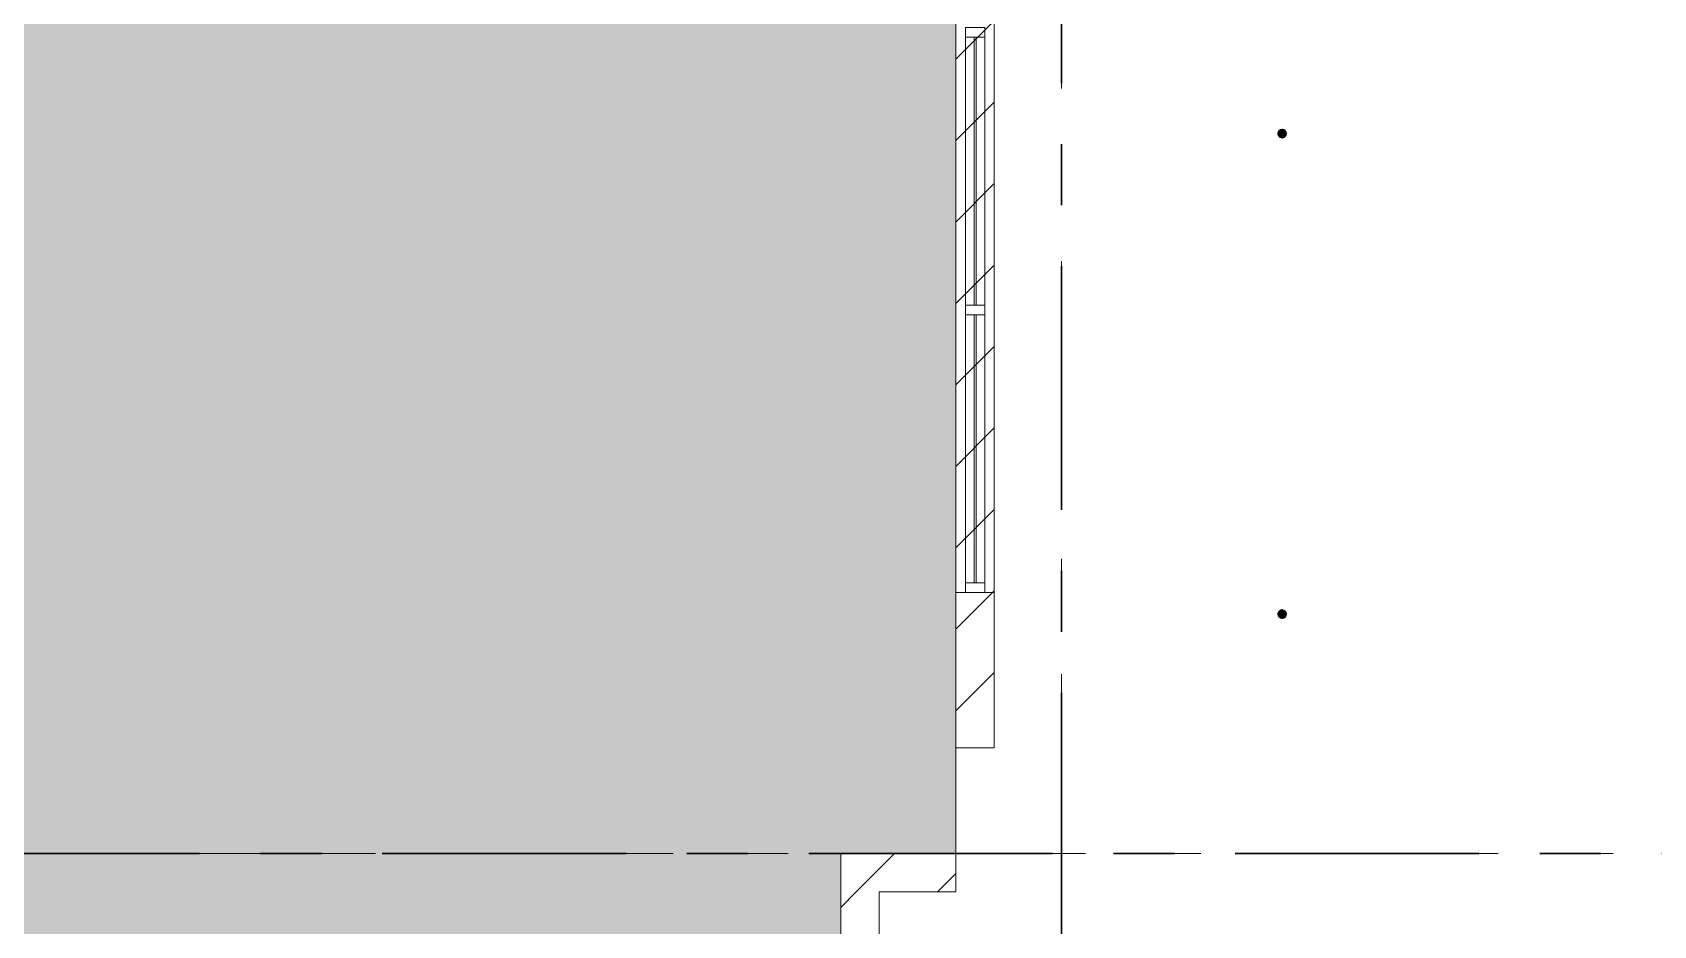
# Model space of a CAD drawing. Header units: millimetres. Extents: x -4000 to 187956, y -58990 to 162485.
# Drawn here: x 55137 to 63586, y 91075 to 95727 of the extents above; entities that cross this region are included whole.
import ezdxf

# ---------------------------------------------------------------- set-up
doc = ezdxf.new("R2010")
doc.units = ezdxf.units.MM
for name, pattern in [('Dash 1_16_', [317.5, 158.75, -158.75]), ('Grid Line', [2222.5, 1270, -317.5, 317.5, -317.5]), ('Grid Line 12_5mm', [2150, 1250, -300, 300, -300])]:
    doc.linetypes.add(name, pattern=pattern)
for name, color, linetype, lineweight in [('A-FLOR', 192, 'Continuous', 13), ('A-FLOR-PATT', 8, 'Continuous', 13), ('A-GLAZ-CURT', 52, 'Continuous', 9), ('A-GLAZ-CWMG', 51, 'Continuous', 9), ('A-WALL', 113, 'Continuous', 13), ('A-WALL-PATT', 111, 'Continuous', 13), ('F-SPRN', 3, 'Continuous', 9), ('P-PIPE', 3, 'Continuous', 9), ('P-PIPE-CNTR', 3, 'Continuous', 9), ('S-GRID', 1, 'Continuous', 30)]:
    doc.layers.add(name, color=color, linetype=linetype, lineweight=lineweight)
pattern_1 = [(45, (0, 0), (-212.132, 212.132), [])]

# ---------------------------------------------------------------- blocks, each defined once
blk = doc.blocks.new('System Panel - System Panel1-380615-0_000')
at = {"layer": 'A-GLAZ-CURT', "color": 253}
for p, q in [((-698, 5), (698, 5)), ((698, -5), (-698, -5))]:
    blk.add_line(p, q, dxfattribs=at)
at = {"layer": 'A-GLAZ-CURT', "color": 254}
for p, q in [((698, 5), (-698, 5)), ((-698, -5), (-698, 5)), ((-698, 5), (-698, -5)), ((698, 5), (698, -5)), ((698, 5), (698, -5)), ((-698, -5), (698, -5))]:
    blk.add_line(p, q, dxfattribs=at)
blk = doc.blocks.new('Rectangular Mullion - 50 x 100-347488-0_000')
at = {"layer": 'A-GLAZ-CWMG', "color": 252}
for p, q in [((50899.9, 48256.2), (50999.9, 48256.2)), ((50899.9, 46860.2), (50899.9, 48256.2)), ((50999.9, 48256.2), (50999.9, 46860.2)), ((50999.9, 46860.2), (50899.9, 46860.2))]:
    blk.add_line(p, q, dxfattribs=at)
at = {"layer": 'A-GLAZ-CWMG', "color": 254}
for p, q in [((50999.9, 48256.2), (50899.9, 48256.2)), ((50899.9, 46860.2), (50999.9, 46860.2))]:
    blk.add_line(p, q, dxfattribs=at)
at = {"layer": 'A-GLAZ-CWMG', "color": 253}
for p, q in [((50899.9, 48256.2), (50899.9, 46860.2)), ((50999.9, 48256.2), (50999.9, 46860.2))]:
    blk.add_line(p, q, dxfattribs=at)
blk = doc.blocks.new('Rectangular Mullion - 50 x 100-347489-0_000')
at = {"layer": 'A-GLAZ-CWMG', "color": 254}
for p, q in [((50899.9, 54040.2), (50944.9, 54040.2)), ((50944.9, 54040.2), (50899.9, 54040.2)), ((50899.9, 54040.2), (50899.9, 52644.2)), ((50944.9, 54040.2), (50954.9, 54040.2)), ((50954.9, 54040.2), (50999.9, 54040.2)), ((50999.9, 54040.2), (50954.9, 54040.2)), ((50999.9, 52644.2), (50999.9, 54040.2)), ((50899.9, 52644.2), (50944.9, 52644.2)), ((50944.9, 52644.2), (50899.9, 52644.2)), ((50954.9, 52644.2), (50944.9, 52644.2)), ((50954.9, 52644.2), (50999.9, 52644.2)), ((50999.9, 52644.2), (50954.9, 52644.2))]:
    blk.add_line(p, q, dxfattribs=at)
at = {"layer": 'A-GLAZ-CWMG', "color": 253}
for p, q in [((50899.9, 52644.2), (50899.9, 54040.2)), ((50999.9, 52644.2), (50999.9, 54040.2))]:
    blk.add_line(p, q, dxfattribs=at)
at = {"layer": 'A-GLAZ-CWMG', "color": 50}
for p, q in [((50954.9, 54040.2), (50944.9, 54040.2)), ((50944.9, 52644.2), (50954.9, 52644.2))]:
    blk.add_line(p, q, dxfattribs=at)
blk = doc.blocks.new('Rectangular Mullion - 50 x 100-351169-0_000')
at = {"layer": 'A-GLAZ-CWMG', "color": 253}
for p, q in [((0, 50), (-50, 50)), ((0, -50), (0, 50)), ((-50, -50), (0, -50))]:
    blk.add_line(p, q, dxfattribs=at)
at = {"layer": 'A-GLAZ-CWMG', "color": 254}
for p, q in [((-50, 50), (-50, 5)), ((-50, -5), (-50, -50))]:
    blk.add_line(p, q, dxfattribs=at)
at = {"layer": 'A-GLAZ-CWMG', "color": 252}
for p, q in [((-50, -50), (-50, 50)), ((-50, 50), (0, 50)), ((0, 50), (0, -50)), ((0, -50), (-50, -50))]:
    blk.add_line(p, q, dxfattribs=at)
at = {"layer": 'A-GLAZ-CWMG', "color": 50}
blk.add_line((-50, 5), (-50, -5), dxfattribs=at)
blk = doc.blocks.new('Rectangular Mullion - 50 x 100-V707-0_000')
at = {"layer": 'A-GLAZ-CWMG', "color": 253}
for p, q in [((25, 50), (-25, 50)), ((-25, -50), (25, -50))]:
    blk.add_line(p, q, dxfattribs=at)
at = {"layer": 'A-GLAZ-CWMG', "color": 254}
for p, q in [((-25, 50), (-25, 5)), ((25, 5), (25, 50)), ((-25, -5), (-25, -50)), ((25, -50), (25, -5))]:
    blk.add_line(p, q, dxfattribs=at)
at = {"layer": 'A-GLAZ-CWMG', "color": 252}
for p, q in [((-25, -50), (-25, 50)), ((-25, 50), (25, 50)), ((25, 50), (25, -50)), ((25, -50), (-25, -50))]:
    blk.add_line(p, q, dxfattribs=at)
at = {"layer": 'A-GLAZ-CWMG', "color": 50}
for p, q in [((-25, 5), (-25, -5)), ((25, -5), (25, 5))]:
    blk.add_line(p, q, dxfattribs=at)
blk = doc.blocks.new('Rectangular Mullion - 50 x 100-V708-0_000')
at = {"layer": 'A-GLAZ-CWMG', "color": 253}
for p, q in [((25, 50), (-25, 50)), ((-25, -50), (25, -50))]:
    blk.add_line(p, q, dxfattribs=at)
at = {"layer": 'A-GLAZ-CWMG', "color": 254}
for p, q in [((-25, 50), (-25, 5)), ((25, 5), (25, 50)), ((-25, -5), (-25, -50)), ((25, -50), (25, -5))]:
    blk.add_line(p, q, dxfattribs=at)
at = {"layer": 'A-GLAZ-CWMG', "color": 252}
for p, q in [((-25, -50), (-25, 50)), ((-25, 50), (25, 50)), ((25, 50), (25, -50)), ((25, -50), (-25, -50))]:
    blk.add_line(p, q, dxfattribs=at)
at = {"layer": 'A-GLAZ-CWMG', "color": 50}
for p, q in [((-25, 5), (-25, -5)), ((25, -5), (25, 5))]:
    blk.add_line(p, q, dxfattribs=at)
blk = doc.blocks.new('CMF2_NHAXUONG_A_rvt-1-0_000')
at = {"layer": 'A-FLOR-PATT', "lineweight": 9}
h = blk.add_hatch(dxfattribs=at)
h.set_pattern_fill('FP_27', color=252, style=0, pattern_type=2)
h.set_pattern_definition([(0, (83000, 72469.74), (0, 100), []), (90, (83000, 72469.74), (-200, 200), [100, -700]), (90, (83400, 72569.74), (-200, 200), [100, -700])])
h.paths.add_polyline_path([(51050, 25999.7), (59350, 25999.7), (59350, 35449.7), (59950, 35449.7), (59950, 45449.7), (59350, 45449.7), (59350, 55449.7), (59950, 55449.7), (59950, 64899.7), (51650, 64899.7), (51650, 55449.7), (51050, 55449.7), (51050, 45449.6), (51650, 45449.6), (51650, 35449.6), (51050, 35449.6), (51050, 26448.8)])
h.paths.add_polyline_path([(114950, 25999.7), (114950, 35449.6), (114350, 35449.6), (114350, 45449.6), (114950, 45449.6), (114950, 55449.7), (114350, 55449.7), (114350, 64899.7), (106050, 64899.7), (106050, 55449.7), (106650, 55449.7), (106650, 45449.7), (106050, 45449.7), (106050, 35449.7), (106650, 35449.7), (106650, 25999.7), (111663.5, 25999.7)])
h.paths.add_polyline_path([(109849.8, 29724.6), (107849.8, 29724.6), (107849.8, 31724.6), (109849.8, 31724.6)])
h.paths.add_polyline_path([(56149.8, 29724.6), (56149.8, 31724.6), (58149.8, 31724.6), (58149.8, 29724.6), (57243.6, 29724.6)])
h.paths.add_polyline_path([(111149.8, 39449.6), (111149.8, 41449.6), (113149.8, 41449.6), (113149.8, 39449.6), (111663.5, 39449.6)])
h.paths.add_polyline_path([(52849.8, 39449.6), (52849.8, 41449.6), (54849.8, 41449.6), (54849.8, 39449.6)])
h.paths.add_polyline_path([(109849.8, 49836.2), (107849.8, 49836.2), (107849.8, 51836.2), (109849.8, 51836.2)])
h.paths.add_polyline_path([(57243.6, 49836.2), (56149.8, 49836.2), (56149.8, 51836.2), (58149.8, 51836.2), (58149.8, 49836.2)])
h.paths.add_polyline_path([(51050, 82900), (59350, 82900), (59350, 91449.6), (59950, 91449.6), (59950, 101449.7), (59350, 101449.7), (59350, 111449.7), (59950, 111449.7), (59950, 118899.7), (51650, 118899.7), (51650, 111449.6), (51050, 111449.6), (51050, 101449.7), (51650, 101449.7), (51650, 91449.6), (51050, 91449.6), (51050, 84850.6)])
h.paths.add_polyline_path([(106650, 82900), (114950, 82900), (114950, 91449.6), (114350, 91449.6), (114350, 101449.7), (114950, 101449.7), (114950, 111449.6), (114350, 111449.6), (114350, 118899.7), (106050, 118899.7), (106050, 111449.7), (106650, 111449.7), (106650, 101449.7), (106050, 101449.7), (106050, 91449.6), (106650, 91449.6), (106650, 89522.8)])
h.paths.add_polyline_path([(54850, 95449.6), (52850, 95449.6), (52850, 97449.6), (54850, 97449.6)])
h.paths.add_polyline_path([(111663.5, 95449.6), (111149.6, 95449.6), (111149.6, 97449.6), (113149.6, 97449.6), (113149.6, 95449.6)])
h.paths.add_polyline_path([(57243.6, 105449.7), (56149.6, 105449.7), (56149.6, 107449.7), (58149.6, 107449.7), (58149.6, 105449.7)])
h.paths.add_polyline_path([(109850, 105449.7), (107850, 105449.7), (107850, 107449.7), (109850, 107449.7)])
h.paths.add_polyline_path([(111663.5, 114174.6), (111149.6, 114174.6), (111149.6, 116174.6), (113149.6, 116174.6), (113149.6, 114174.6)])
h.paths.add_polyline_path([(52850, 114174.6), (52850, 116174.6), (54850, 116174.6), (54850, 114174.6)])
at = {"layer": 'A-WALL-PATT', "lineweight": 9}
h = blk.add_hatch(dxfattribs=at)
h.set_pattern_fill('FP_13', color=250, style=0, pattern_type=2)
h.set_pattern_definition(pattern_1)
h.paths.add_polyline_path([(59949.9, 92000), (60149.9, 92000), (60149.9, 100899.9), (59949.9, 100899.9), (59949.9, 93026.9)])
h = blk.add_hatch(dxfattribs=at)
h.set_pattern_fill('FP_13', color=250, style=0, pattern_type=2)
h.set_pattern_definition(pattern_1)
h.paths.add_polyline_path([(59549.8, 91250), (59949.8, 91250), (59949.8, 91450), (59349.8, 91450), (59349.8, 91250), (59511.1, 91250)])
h = blk.add_hatch(dxfattribs=at)
h.set_pattern_fill('FP_13', color=250, style=0, pattern_type=2)
h.set_pattern_definition(pattern_1)
h.paths.add_polyline_path([(59549.8, 82900.3), (59549.8, 91250), (59349.8, 91250), (59349.8, 82900.3), (59511.1, 82900.3)])
at = {"layer": 'A-FLOR', "color": 71, "lineweight": 15}
blk.add_line((59950, 100090), (59950, 92810), dxfattribs=at)
at = {"layer": 'A-FLOR', "color": 81, "lineweight": 15}
for p, q in [((59950, 92810), (59950, 100090)), ((59950, 92810), (59950, 92000)), ((59350, 91449.6), (59350, 82900.3)), ((59949, 91449.6), (59350.2, 91449.6))]:
    blk.add_line(p, q, dxfattribs=at)
at = {"layer": 'A-FLOR', "color": 93, "lineweight": 15}
for p, q in [((59950, 92000), (59950, 92810)), ((59950, 92000), (59950, 91449.6)), ((59350, 82900.3), (59350, 91449.6)), ((59350.2, 91449.6), (59949, 91449.6))]:
    blk.add_line(p, q, dxfattribs=at)
at = {"layer": 'A-FLOR', "color": 94, "lineweight": 15}
blk.add_line((59950, 91449.6), (59950, 92000), dxfattribs=at)
at = {"layer": 'A-WALL', "color": 90, "lineweight": 15}
for p, q in [((59949.9, 100899.9), (59949.9, 92000)), ((60149.9, 92000), (60149.9, 100899.9)), ((59949.9, 92000), (60149.9, 92000)), ((59949.8, 91450), (59349.8, 91450)), ((59349.8, 91450), (59349.8, 91250)), ((59949.8, 91250), (59949.8, 91450)), ((59349.8, 91250), (59349.8, 82900.3)), ((59549.8, 91250), (59949.8, 91250)), ((59549.8, 82900.3), (59549.8, 91250))]:
    blk.add_line(p, q, dxfattribs=at)
at = {"layer": 'A-WALL', "color": 53, "lineweight": 15}
for p, q in [((59949.9, 100090), (59949.9, 92810)), ((60149.9, 92810), (60149.9, 100090)), ((60100.1, 92810), (60000.1, 92810))]:
    blk.add_line(p, q, dxfattribs=at)
at = {"layer": 'A-WALL', "color": 35, "lineweight": 15}
for p, q in [((59949.9, 100090), (59949.9, 92810)), ((59949.9, 92810), (59949.9, 100090)), ((60149.9, 100090), (60149.9, 92810)), ((60149.9, 92810), (60149.9, 100090)), ((59949.9, 92810), (59949.9, 92000)), ((60149.9, 92810), (59949.9, 92810)), ((60000.1, 92810), (59949.9, 92810)), ((60149.9, 92810), (60100.1, 92810)), ((60149.9, 92000), (60149.9, 92810)), ((60149.9, 92000), (59949.9, 92000))]:
    blk.add_line(p, q, dxfattribs=at)
at = {"layer": 'S-GRID', "linetype": 'Grid Line 12_5mm', "lineweight": 9}
for p, q in [((60500, 161185.2), (60500, -16487.4)), ((-824.3, 91450), (183641.1, 91450))]:
    blk.add_line(p, q, dxfattribs=at)
at = {"layer": 'A-GLAZ-CURT', "color": 250, "lineweight": 9, "rotation": 269.9999999999999}
for p in [(60050.1, 95004), (60050.1, 93558)]:
    blk.add_blockref('System Panel - System Panel1-380615-0_000', p, dxfattribs=at)
at = {"layer": 'A-GLAZ-CWMG', "color": 250, "lineweight": 9, "extrusion": (0, 0, -1), "rotation": 270.0000000000001}
for name, p in [('Rectangular Mullion - 50 x 100-V707-0_000', (-60050.1, 95727)), ('Rectangular Mullion - 50 x 100-V708-0_000', (-60050.1, 94281)), ('Rectangular Mullion - 50 x 100-351169-0_000', (-60050.1, 92810))]:
    blk.add_blockref(name, p, dxfattribs=at)
at = {"layer": 'A-GLAZ-CWMG', "color": 250, "lineweight": 9}
for name, p in [('Rectangular Mullion - 50 x 100-347488-0_000', (9100.1, 47445.8)), ('Rectangular Mullion - 50 x 100-347489-0_000', (9100.1, 41661.8)), ('Rectangular Mullion - 50 x 100-347488-0_000', (9100.1, 45999.8)), ('Rectangular Mullion - 50 x 100-347489-0_000', (9100.1, 40215.8))]:
    blk.add_blockref(name, p, dxfattribs=at)
blk = doc.blocks.new('Sprinkler_Up - DN20-V593-0_000')
at = {"layer": 'F-SPRN', "transparency": 33554534}
for points in [[(-13.5, 0), (-3.9, 0.7), (-1.7, 2.9), (-1.2, 3.5), (-0.6, 4), (0.6, 4), (1.2, 3.5), (1.7, 2.9), (4.6, 0), (22.2, 0), (18, 13.1), (6.9, 21.2), (-6.9, 21.2), (-18, 13.1), (-22.2, 0)], [(0, -21.2), (6.9, -21.2), (18, -13.1), (22.2, 0), (3.9, -0.7), (1.7, -2.9), (1.2, -3.5), (0.6, -4), (-0.6, -4), (-1.2, -3.5), (-1.7, -2.9), (-4.6, 0), (-22.2, 0), (-18, -13.1), (-6.9, -21.2)], [(0, -16.7), (4.3, -16.1), (11.8, -11.8), (16.1, -4.3), (16.1, 4.3), (11.8, 11.8), (8.3, 14.4), (0, 16.7), (-4.3, 16.1), (-11.8, 11.8), (-16.1, 4.3), (-16.1, -4.3), (-11.8, -11.8), (-8.3, -14.4)], [(0, -15.6), (7.8, -13.5), (13.5, -7.8), (15.1, -4), (15.1, 4), (13.5, 7.8), (7.8, 13.5), (0, 15.6), (-7.8, 13.5), (-11, 11), (-15.1, 4), (-15.1, -4), (-11, -11), (-7.8, -13.5)], [(-10.9, -5.5), (-10.9, 5.4), (-14.5, 5.4), (-14.5, -5.5)], [(-7.7, -5.5), (-7.7, 5.4), (-10.9, 5.4), (-10.9, -5.5)], [(0, -5.5), (0, 5.4), (-7.7, 5.4), (-7.7, -5.5)], [(0, 0), (5.7, 0), (2.9, 4.9), (-2.9, 4.9), (-5.7, 0)], [(2.9, -4.9), (5.7, 0), (-5.7, 0), (-2.9, -4.9)], [(0, 0), (4.6, 0), (0, 4.6), (-4.6, 0)], [(0, -4.6), (4.6, 0), (-4.6, 0)], [(0, -2.6), (1.3, 0), (-1.8, 0)], [(-1.3, 0), (1.8, 0), (0, 2.6)], [(7.7, -5.5), (7.7, 5.4), (0, 5.4), (0, -5.5)], [(10.9, -5.5), (10.9, 5.4), (7.7, 5.4), (7.7, -5.5)], [(14.5, -5.5), (14.5, 5.4), (10.9, 5.4), (10.9, -5.5)]]:
    blk.add_hatch(color=1, dxfattribs=at).paths.add_polyline_path(points)
at = {"layer": 'F-SPRN', "color": 1}
for p, q in [((-11.5, 5.4), (-14.5, 5.4)), ((-14.5, 5.4), (-11.3, 5.4)), ((-14.5, 5.4), (-14.5, 3.7)), ((-14.5, 3.3), (-14.5, 0)), ((-11.5, 5.4), (-11.5, 4)), ((-10.9, 1.9), (-10.9, 3.6)), ((-10.8, 5.4), (-8, 5.4)), ((-8.1, 5.4), (-10.8, 5.4)), ((-8.1, 5.4), (-8.1, 2.8)), ((-8.1, 2.5), (-8.1, 0.7)), ((-7.7, 4.8), (-7.7, 2.7)), ((-7.7, 4.8), (-7.7, 2.7)), ((-7.7, 2.1), (-7.7, 0.5)), ((-7.7, 2.1), (-7.7, 0.5)), ((-6.7, 5.4), (-4.7, 5.4)), ((-5.8, 3.8), (-5.8, 2.2)), ((-2.1, 0), (-2.1, 0)), ((-2.1, 0), (-2.1, -0.1)), ((-1.9, 0.8), (-2, 0.7)), ((-1.8, 1), (-1.9, 0.9)), ((-1.9, 0.9), (-1.9, 0.8)), ((-1.9, 0.8), (-1.9, 0.8)), ((-1.8, 1.1), (-1.8, 1)), ((-1.2, 1.7), (-1.2, 1.7)), ((0, 2.1), (-0.1, 2.1)), ((0.9, 1.9), (0.8, 1.9)), ((1, 1.8), (0.9, 1.9)), ((1.6, 1.3), (1.6, 1.4)), ((1.7, 1.2), (1.6, 1.3)), ((2.1, 0), (2.1, 0.1)), ((2.1, 0), (2.1, 0)), ((4.7, 5.4), (6.5, 5.4)), ((7.7, 5.4), (10.8, 5.4)), ((7.7, 5.2), (7.7, 2.7)), ((7.7, 5.2), (7.7, 2.7)), ((7.7, 2.3), (7.7, 0.5)), ((7.7, 2.3), (7.7, 0.5)), ((10.8, 5.4), (8.1, 5.4)), ((8.1, 5.4), (8.1, 2.8)), ((8.1, 2.5), (8.1, 0.4)), ((10.9, 5.4), (14.5, 5.4)), ((10.9, 3.6), (10.9, 0.2)), ((14.5, 5.4), (11.5, 5.4)), ((11.5, 5.4), (11.5, 4)), ((11.5, 3), (11.5, 0.2)), ((14.5, 5.4), (14.5, -5.5)), ((-14.5, -1.3), (-14.5, -3.7)), ((-11.1, -5.5), (-14.5, -5.5)), ((-14.5, -5.5), (-11.5, -5.5)), ((-10.9, -2.6), (-10.9, -1.3)), ((-10.8, -5.5), (-8.1, -5.5)), ((-7.8, -5.5), (-10.8, -5.5)), ((-8.1, -4.2), (-8.1, -5.5)), ((-7.7, -2.7), (-7.7, -4)), ((-7.7, -2.7), (-7.7, -4)), ((-7, -5.5), (-5.8, -5.5)), ((-4.8, -5.5), (-7, -5.5)), ((-5.8, -2.3), (-5.8, -3.8)), ((0, -2.1), (0.1, -2.1)), ((7, -5.5), (4.8, -5.5)), ((5.8, -2.2), (5.8, -3.8)), ((5.8, -5.5), (7, -5.5)), ((7.7, -0.5), (7.7, -2.3)), ((7.7, -0.5), (7.7, -2.3)), ((7.7, -2.7), (7.7, -5.4)), ((7.7, -2.7), (7.7, -5.4)), ((10.8, -5.5), (7.7, -5.5)), ((8.1, -0.4), (8.1, -2.5)), ((8.1, -2.8), (8.1, -5.5)), ((8.1, -5.5), (10.8, -5.5)), ((10.9, -0.2), (10.9, -3.6)), ((14.5, -5.5), (10.9, -5.5)), ((11.5, -0.2), (11.5, -3)), ((11.5, -4), (11.5, -5.5)), ((11.5, -5.5), (14.5, -5.5))]:
    blk.add_line(p, q, dxfattribs=at)
at = {"layer": 'F-SPRN', "color": 1, "flags": 128}
for points in [[(-2, 0.5), (-2, 0.4), (-2.1, 0.3), (-2.1, 0.2), (-2.1, 0.1), (-2.1, 0)], [(-2, 0.7), (-2, 0.6), (-2, 0.5), (-2, 0.5)], [(-1.6, 1.3), (-1.6, 1.3), (-1.7, 1.2), (-1.7, 1.1), (-1.8, 1.1)], [(-1.4, 1.6), (-1.4, 1.5), (-1.5, 1.5), (-1.5, 1.4), (-1.6, 1.3)], [(-1.2, 1.7), (-1.3, 1.6), (-1.4, 1.6)], [(-0.6, 2), (-0.7, 2), (-0.8, 1.9), (-0.9, 1.9), (-0.9, 1.9), (-1, 1.8), (-1.1, 1.8), (-1.2, 1.7)], [(-0.5, 2), (-0.6, 2), (-0.6, 2)], [(-0.1, 2.1), (-0.1, 2.1), (-0.2, 2.1), (-0.3, 2.1), (-0.4, 2), (-0.5, 2)], [(0.4, 2), (0.3, 2.1), (0.2, 2.1), (0.1, 2.1), (0, 2.1)], [(0.8, 1.9), (0.8, 1.9), (0.7, 2), (0.6, 2), (0.5, 2), (0.4, 2), (0.4, 2)], [(1.1, 1.7), (1.1, 1.8), (1, 1.8)], [(1.3, 1.7), (1.2, 1.7), (1.1, 1.7)], [(1.4, 1.5), (1.3, 1.6), (1.3, 1.7)], [(1.6, 1.4), (1.5, 1.4), (1.4, 1.5), (1.4, 1.5)], [(1.8, 1.1), (1.7, 1.2), (1.7, 1.2)], [(2, 0.6), (2, 0.7), (1.9, 0.7), (1.9, 0.8), (1.9, 0.9), (1.8, 1), (1.8, 1), (1.8, 1.1)], [(2.1, 0.2), (2.1, 0.3), (2, 0.4), (2, 0.5), (2, 0.6)], [(2.1, 0.1), (2.1, 0.2), (2.1, 0.2)], [(-2.1, -0.1), (-2.1, -0.2), (-2.1, -0.2), (-2.1, -0.3)], [(-2.1, -0.3), (-2, -0.4), (-2, -0.5), (-2, -0.6), (-2, -0.7), (-1.9, -0.7), (-1.9, -0.8), (-1.9, -0.9), (-1.8, -1), (-1.8, -1), (-1.8, -1.1), (-1.7, -1.2), (-1.7, -1.2), (-1.6, -1.3), (-1.6, -1.4), (-1.5, -1.4), (-1.4, -1.5), (-1.4, -1.5), (-1.3, -1.6), (-1.3, -1.7), (-1.2, -1.7), (-1.1, -1.7), (-1.1, -1.8), (-1, -1.8), (-0.9, -1.9), (-0.8, -1.9), (-0.8, -1.9), (-0.7, -2), (-0.6, -2), (-0.5, -2), (-0.4, -2), (-0.4, -2), (-0.3, -2.1), (-0.2, -2.1), (-0.1, -2.1), (0, -2.1)], [(0.1, -2.1), (0.1, -2.1), (0.2, -2.1), (0.3, -2.1), (0.4, -2), (0.5, -2), (0.6, -2), (0.6, -2), (0.7, -2), (0.8, -1.9), (0.9, -1.9), (0.9, -1.9), (1, -1.8), (1.1, -1.8), (1.2, -1.7), (1.2, -1.7), (1.3, -1.6), (1.4, -1.6), (1.4, -1.5), (1.5, -1.5), (1.5, -1.4), (1.6, -1.3), (1.6, -1.3), (1.7, -1.2), (1.7, -1.1), (1.8, -1.1), (1.8, -1), (1.9, -0.9), (1.9, -0.8), (1.9, -0.8), (2, -0.7), (2, -0.6), (2, -0.5), (2, -0.5), (2, -0.4), (2.1, -0.3), (2.1, -0.2), (2.1, -0.1), (2.1, 0)]]:
    blk.add_lwpolyline(points, dxfattribs=at)
at = {"layer": 'F-SPRN', "color": 1}
for radius, start, end in [(22.2, 360, 180), (21.9, 165.67731, 179.2615), (21.9, 144.76984, 164.81509), (21.9, 126.69417, 143.27011), (16.7, 167.68021, 180), (16.7, 167.68021, 180), (16.7, 155.38786, 164.96934), (16.7, 155.38786, 164.96934), (15.6, 166.42653, 180), (15.6, 166.42653, 180), (15.6, 150.94093, 165), (15.6, 159.61394, 165), (16.7, 136.72135, 149.93102), (16.7, 136.72135, 149.93102), (15.6, 150.94093, 156.38455), (15.6, 138.42141, 150), (15.6, 138.42141, 150), (21.9, 108.26214, 125.75069), (16.7, 121.41808, 130.57514), (16.7, 121.41808, 130.57514), (15.6, 120.52623, 133.2078), (15.6, 120.52623, 133.2078), (16.7, 106.59952, 120), (16.7, 106.59952, 120), (15.6, 114.43632, 119.98126), (15.6, 114.43632, 119.98126), (21.9, 99.348, 107.90102), (4.63, 155.78319, 180), (4.63, 155.78319, 180), (16.7, 96.41428, 105), (16.7, 96.41428, 105), (4.63, 109.01924, 138.27027), (4.63, 109.01924, 138.27027), (21.9, 90.14502, 98.85032), (15.6, 95.57619, 100.68426), (15.6, 95.57619, 100.68426), (2.56, 109.01924, 168.82781), (2.56, 109.01924, 168.82781), (2.04, 109.01924, 180), (16.7, 83.06841, 90), (16.7, 83.06841, 90), (4.63, 17.95923, 90), (4.63, 17.95923, 90), (3.81, 57.05771, 90), (2.56, 14.55988, 90), (2.56, 14.55988, 90), (2.04, 10.47029, 90), (21.9, 72.55828, 89.46239), (15.6, 75.57295, 80.58917), (15.6, 75.57295, 80.58917), (3.81, 16.16047, 43.83585), (15.6, 67.56142, 74.5481), (15.6, 67.56142, 74.5481), (16.7, 60, 75), (16.7, 60, 75), (15.6, 60.01874, 65.56368), (15.6, 60.01874, 65.56368), (21.9, 54.24931, 71.73786), (15.6, 46.7922, 60), (15.6, 46.7922, 60), (16.7, 49.42486, 58.58192), (16.7, 49.42486, 58.58192), (15.6, 30, 41.57859), (15.6, 30, 41.57859), (16.7, 30, 43.27865), (16.7, 30, 43.27865), (21.9, 36.72989, 53.30583), (15.6, 23.61545, 29.56463), (15.6, 15, 29.56463), (15.6, 15, 20.38606), (16.7, 15, 24.61214), (16.7, 15, 24.61214), (15.6, 360, 13.66176), (15.6, 0, 13.66176), (16.7, 360, 12.31979), (16.7, 0, 12.31979), (21.9, 15.18491, 35.23016), (21.9, 0.7385, 14.32269), (22.2, 180, 360), (21.9, 180.7385, 194.32269), (21.9, 195.18491, 215.23016), (21.9, 216.72989, 233.30583), (16.7, 180, 192.31979), (16.7, 180, 192.31979), (16.7, 195.03066, 204.61214), (16.7, 195.03066, 204.61214), (15.6, 181.90822, 193.66176), (15.6, 181.90822, 193.66176), (15.6, 197.33389, 209.56463), (15.6, 197.33389, 209.56463), (16.7, 210.06898, 223.27865), (16.7, 210.06898, 223.27865), (15.6, 212.54719, 221.57859), (15.6, 212.54719, 221.57859), (21.9, 234.24931, 251.73786), (16.7, 229.42486, 238.58192), (16.7, 229.42486, 238.58192), (15.6, 233.79501, 240), (15.6, 233.79501, 240), (16.7, 240, 255), (16.7, 240, 255), (15.6, 240.01874, 254.5481), (15.6, 240.01874, 254.5481), (21.9, 252.55828, 269.46239), (4.63, 197.95923, 0), (4.63, 197.95923, 270), (15.6, 255, 267.63996), (15.6, 255, 267.63996), (3.81, 196.16047, 270), (2.56, 191.16773, 0), (2.56, 191.16773, 360), (2.04, 190.47029, 0), (16.7, 263.06841, 270), (16.7, 263.06841, 270), (4.63, 270, 360), (3.81, 270, 360), (21.9, 270.14502, 278.85032), (15.6, 275.57619, 280.68426), (15.6, 275.57619, 280.68426), (16.7, 276.41428, 285), (16.7, 276.41428, 285), (21.9, 279.348, 287.90102), (16.7, 286.59952, 300), (16.7, 286.59952, 300), (15.6, 294.43632, 299.98126), (15.6, 294.43632, 299.98126), (21.9, 288.26214, 305.75069), (15.6, 300, 313.2078), (15.6, 300, 313.2078), (16.7, 301.41808, 310.57514), (16.7, 301.41808, 310.57514), (15.6, 318.42141, 330), (15.6, 318.42141, 330), (16.7, 316.72135, 330), (16.7, 316.72135, 330), (21.9, 306.69417, 323.27011), (15.6, 330.43537, 345), (15.6, 330.43537, 336.38455), (15.6, 339.61394, 345), (15.6, 346.33824, 360), (15.6, 346.33824, 360), (16.7, 335.38786, 345), (16.7, 335.38786, 345), (16.7, 347.68021, 360), (16.7, 347.68021, 360), (21.9, 324.76984, 344.81509), (21.9, 345.67731, 359.2615)]:
    blk.add_arc((0, 0), radius, start, end, dxfattribs=at)
blk = doc.blocks.new('Sprinkler_Up - DN20-V594-0_000')
at = {"layer": 'F-SPRN', "transparency": 33554534}
for points in [[(-13.5, 0), (-3.9, 0.7), (-1.7, 2.9), (-1.2, 3.5), (-0.6, 4), (0.6, 4), (1.2, 3.5), (1.7, 2.9), (4.6, 0), (22.2, 0), (18, 13.1), (6.9, 21.2), (-6.9, 21.2), (-18, 13.1), (-22.2, 0)], [(0, -21.2), (6.9, -21.2), (18, -13.1), (22.2, 0), (3.9, -0.7), (1.7, -2.9), (1.2, -3.5), (0.6, -4), (-0.6, -4), (-1.2, -3.5), (-1.7, -2.9), (-4.6, 0), (-22.2, 0), (-18, -13.1), (-6.9, -21.2)], [(0, -16.7), (4.3, -16.1), (11.8, -11.8), (16.1, -4.3), (16.1, 4.3), (11.8, 11.8), (8.3, 14.4), (0, 16.7), (-4.3, 16.1), (-11.8, 11.8), (-16.1, 4.3), (-16.1, -4.3), (-11.8, -11.8), (-8.3, -14.4)], [(0, -15.6), (7.8, -13.5), (13.5, -7.8), (15.1, -4), (15.1, 4), (13.5, 7.8), (7.8, 13.5), (0, 15.6), (-7.8, 13.5), (-11, 11), (-15.1, 4), (-15.1, -4), (-11, -11), (-7.8, -13.5)], [(-10.9, -5.5), (-10.9, 5.4), (-14.5, 5.4), (-14.5, -5.5)], [(-7.7, -5.5), (-7.7, 5.4), (-10.9, 5.4), (-10.9, -5.5)], [(0, -5.5), (0, 5.4), (-7.7, 5.4), (-7.7, -5.5)], [(0, 0), (5.7, 0), (2.9, 4.9), (-2.9, 4.9), (-5.7, 0)], [(2.9, -4.9), (5.7, 0), (-5.7, 0), (-2.9, -4.9)], [(0, 0), (4.6, 0), (0, 4.6), (-4.6, 0)], [(0, -4.6), (4.6, 0), (-4.6, 0)], [(0, -2.6), (1.3, 0), (-1.8, 0)], [(-1.3, 0), (1.8, 0), (0, 2.6)], [(7.7, -5.5), (7.7, 5.4), (0, 5.4), (0, -5.5)], [(10.9, -5.5), (10.9, 5.4), (7.7, 5.4), (7.7, -5.5)], [(14.5, -5.5), (14.5, 5.4), (10.9, 5.4), (10.9, -5.5)]]:
    blk.add_hatch(color=1, dxfattribs=at).paths.add_polyline_path(points)
at = {"layer": 'F-SPRN', "color": 1}
for p, q in [((-11.5, 5.4), (-14.5, 5.4)), ((-14.5, 5.4), (-11.3, 5.4)), ((-14.5, 5.4), (-14.5, 3.7)), ((-14.5, 3.3), (-14.5, 0)), ((-11.5, 5.4), (-11.5, 4)), ((-10.9, 1.9), (-10.9, 3.6)), ((-10.8, 5.4), (-8, 5.4)), ((-8.1, 5.4), (-10.8, 5.4)), ((-8.1, 5.4), (-8.1, 2.8)), ((-8.1, 2.5), (-8.1, 0.7)), ((-7.7, 4.8), (-7.7, 2.7)), ((-7.7, 4.8), (-7.7, 2.7)), ((-7.7, 2.1), (-7.7, 0.5)), ((-7.7, 2.1), (-7.7, 0.5)), ((-6.7, 5.4), (-4.7, 5.4)), ((-5.8, 3.8), (-5.8, 2.2)), ((-2.1, 0), (-2.1, 0)), ((-2.1, 0), (-2.1, -0.1)), ((-1.6, 1.3), (-1.7, 1.2)), ((-0.2, 2.1), (-0.3, 2.1)), ((-0.1, 2.1), (-0.2, 2.1)), ((0, 2.1), (-0.1, 2.1)), ((-0.1, 2.1), (-0.1, 2.1)), ((0.1, 2.1), (0, 2.1)), ((0.2, 2.1), (0.1, 2.1)), ((1.6, 1.4), (1.5, 1.4)), ((1.6, 1.3), (1.6, 1.4)), ((1.7, 1.2), (1.6, 1.3)), ((1.8, 1.1), (1.7, 1.2)), ((1.7, 1.2), (1.7, 1.2)), ((1.8, 1), (1.8, 1.1)), ((2.1, 0), (2.1, 0.1)), ((2.1, 0), (2.1, 0)), ((4.7, 5.4), (6.5, 5.4)), ((7.7, 5.4), (10.8, 5.4)), ((7.7, 5.2), (7.7, 2.7)), ((7.7, 5.2), (7.7, 2.7)), ((7.7, 2.3), (7.7, 0.5)), ((7.7, 2.3), (7.7, 0.5)), ((10.8, 5.4), (8.1, 5.4)), ((8.1, 5.4), (8.1, 2.8)), ((8.1, 2.5), (8.1, 0.4)), ((10.9, 5.4), (14.5, 5.4)), ((10.9, 3.6), (10.9, 0.2)), ((14.5, 5.4), (11.5, 5.4)), ((11.5, 5.4), (11.5, 4)), ((11.5, 3), (11.5, 0.2)), ((14.5, 5.4), (14.5, -5.5)), ((-14.5, -1.3), (-14.5, -3.7)), ((-11.1, -5.5), (-14.5, -5.5)), ((-14.5, -5.5), (-11.5, -5.5)), ((-10.9, -2.6), (-10.9, -1.3)), ((-10.8, -5.5), (-8.1, -5.5)), ((-7.8, -5.5), (-10.8, -5.5)), ((-8.1, -4.2), (-8.1, -5.5)), ((-7.7, -2.7), (-7.7, -4)), ((-7.7, -2.7), (-7.7, -4)), ((-7, -5.5), (-5.8, -5.5)), ((-4.8, -5.5), (-7, -5.5)), ((-5.8, -2.3), (-5.8, -3.8)), ((0, -2.1), (0.1, -2.1)), ((7, -5.5), (4.8, -5.5)), ((5.8, -2.2), (5.8, -3.8)), ((5.8, -5.5), (7, -5.5)), ((7.7, -0.5), (7.7, -2.3)), ((7.7, -0.5), (7.7, -2.3)), ((7.7, -2.7), (7.7, -5.4)), ((7.7, -2.7), (7.7, -5.4)), ((10.8, -5.5), (7.7, -5.5)), ((8.1, -0.4), (8.1, -2.5)), ((8.1, -2.8), (8.1, -5.5)), ((8.1, -5.5), (10.8, -5.5)), ((10.9, -0.2), (10.9, -3.6)), ((14.5, -5.5), (10.9, -5.5)), ((11.5, -0.2), (11.5, -3)), ((11.5, -4), (11.5, -5.5)), ((11.5, -5.5), (14.5, -5.5))]:
    blk.add_line(p, q, dxfattribs=at)
at = {"layer": 'F-SPRN', "color": 1, "flags": 128}
for points in [[(-2, 0.7), (-2, 0.6), (-2, 0.5), (-2, 0.5), (-2, 0.4), (-2.1, 0.3), (-2.1, 0.2), (-2.1, 0.1), (-2.1, 0)], [(-1.7, 1.2), (-1.7, 1.1), (-1.8, 1.1), (-1.8, 1), (-1.9, 0.9), (-1.9, 0.8), (-1.9, 0.8), (-2, 0.7)], [(-1.3, 1.6), (-1.4, 1.6), (-1.4, 1.5), (-1.5, 1.5), (-1.5, 1.4), (-1.6, 1.3), (-1.6, 1.3)], [(-0.8, 1.9), (-0.9, 1.9), (-0.9, 1.9), (-1, 1.8), (-1.1, 1.8), (-1.2, 1.7), (-1.2, 1.7), (-1.3, 1.6)], [(-0.6, 2), (-0.7, 2), (-0.8, 1.9)], [(-0.5, 2), (-0.6, 2), (-0.6, 2)], [(-0.3, 2.1), (-0.4, 2), (-0.5, 2)], [(0.6, 2), (0.5, 2), (0.4, 2), (0.4, 2), (0.3, 2.1), (0.2, 2.1)], [(1.2, 1.7), (1.1, 1.7), (1.1, 1.8), (1, 1.8), (0.9, 1.9), (0.8, 1.9), (0.8, 1.9), (0.7, 2), (0.6, 2)], [(1.4, 1.5), (1.3, 1.6), (1.3, 1.7), (1.2, 1.7)], [(1.5, 1.4), (1.4, 1.5), (1.4, 1.5)], [(1.9, 0.9), (1.8, 1), (1.8, 1)], [(1.9, 0.7), (1.9, 0.8), (1.9, 0.9)], [(2, 0.6), (2, 0.7), (1.9, 0.7)], [(2.1, 0.2), (2.1, 0.3), (2, 0.4), (2, 0.5), (2, 0.6)], [(2.1, 0.1), (2.1, 0.2), (2.1, 0.2)], [(-2.1, -0.1), (-2.1, -0.2), (-2.1, -0.2), (-2.1, -0.3)], [(-2.1, -0.3), (-2, -0.4), (-2, -0.5), (-2, -0.6), (-2, -0.7), (-1.9, -0.7), (-1.9, -0.8), (-1.9, -0.9), (-1.8, -1), (-1.8, -1), (-1.8, -1.1), (-1.7, -1.2), (-1.7, -1.2), (-1.6, -1.3), (-1.6, -1.4), (-1.5, -1.4), (-1.4, -1.5), (-1.4, -1.5), (-1.3, -1.6), (-1.3, -1.7), (-1.2, -1.7), (-1.1, -1.7), (-1.1, -1.8), (-1, -1.8), (-0.9, -1.9), (-0.8, -1.9), (-0.8, -1.9), (-0.7, -2), (-0.6, -2), (-0.5, -2), (-0.4, -2), (-0.4, -2), (-0.3, -2.1), (-0.2, -2.1), (-0.1, -2.1), (0, -2.1)], [(0.1, -2.1), (0.1, -2.1), (0.2, -2.1), (0.3, -2.1), (0.4, -2), (0.5, -2), (0.6, -2), (0.6, -2), (0.7, -2), (0.8, -1.9), (0.9, -1.9), (0.9, -1.9), (1, -1.8), (1.1, -1.8), (1.2, -1.7), (1.2, -1.7), (1.3, -1.6), (1.4, -1.6), (1.4, -1.5), (1.5, -1.5), (1.5, -1.4), (1.6, -1.3), (1.6, -1.3), (1.7, -1.2), (1.7, -1.1), (1.8, -1.1), (1.8, -1), (1.9, -0.9), (1.9, -0.8), (1.9, -0.8), (2, -0.7), (2, -0.6), (2, -0.5), (2, -0.5), (2, -0.4), (2.1, -0.3), (2.1, -0.2), (2.1, -0.1), (2.1, 0)]]:
    blk.add_lwpolyline(points, dxfattribs=at)
at = {"layer": 'F-SPRN', "color": 1}
for radius, start, end in [(22.2, 360, 180), (21.9, 165.67731, 179.2615), (21.9, 144.76984, 164.81509), (21.9, 126.69417, 143.27011), (16.7, 167.68021, 180), (16.7, 167.68021, 180), (16.7, 155.38786, 164.96934), (16.7, 155.38786, 164.96934), (15.6, 166.42653, 180), (15.6, 166.42653, 180), (15.6, 150.94093, 165), (15.6, 159.61394, 165), (16.7, 136.72135, 149.93102), (16.7, 136.72135, 149.93102), (15.6, 150.94093, 156.38455), (15.6, 138.42141, 150), (15.6, 138.42141, 150), (21.9, 108.26214, 125.75069), (16.7, 121.41808, 130.57514), (16.7, 121.41808, 130.57514), (15.6, 120.52623, 133.2078), (15.6, 120.52623, 133.2078), (16.7, 106.59952, 120), (16.7, 106.59952, 120), (15.6, 114.43632, 119.98126), (15.6, 114.43632, 119.98126), (21.9, 99.348, 107.90102), (4.63, 155.78319, 180), (4.63, 155.78319, 180), (16.7, 96.41428, 105), (16.7, 96.41428, 105), (4.63, 109.01924, 138.27027), (4.63, 109.01924, 138.27027), (21.9, 90.14502, 98.85032), (15.6, 95.57619, 100.68426), (15.6, 95.57619, 100.68426), (2.56, 109.01924, 168.82781), (2.56, 109.01924, 168.82781), (2.04, 109.01924, 180), (16.7, 83.06841, 90), (16.7, 83.06841, 90), (4.63, 17.95923, 90), (4.63, 17.95923, 90), (3.81, 57.05771, 90), (2.56, 14.55988, 90), (2.56, 14.55988, 90), (2.04, 10.47029, 90), (21.9, 72.55828, 89.46239), (15.6, 75.57295, 80.58917), (15.6, 75.57295, 80.58917), (3.81, 16.16047, 43.83585), (15.6, 67.56142, 74.5481), (15.6, 67.56142, 74.5481), (16.7, 60, 75), (16.7, 60, 75), (15.6, 60.01874, 65.56368), (15.6, 60.01874, 65.56368), (21.9, 54.24931, 71.73786), (15.6, 46.7922, 60), (15.6, 46.7922, 60), (16.7, 49.42486, 58.58192), (16.7, 49.42486, 58.58192), (15.6, 30, 41.57859), (15.6, 30, 41.57859), (16.7, 30, 43.27865), (16.7, 30, 43.27865), (21.9, 36.72989, 53.30583), (15.6, 23.61545, 29.56463), (15.6, 15, 29.56463), (15.6, 15, 20.38606), (16.7, 15, 24.61214), (16.7, 15, 24.61214), (15.6, 360, 13.66176), (15.6, 0, 13.66176), (16.7, 360, 12.31979), (16.7, 0, 12.31979), (21.9, 15.18491, 35.23016), (21.9, 0.7385, 14.32269), (22.2, 180, 360), (21.9, 180.7385, 194.32269), (21.9, 195.18491, 215.23016), (21.9, 216.72989, 233.30583), (16.7, 180, 192.31979), (16.7, 180, 192.31979), (16.7, 195.03066, 204.61214), (16.7, 195.03066, 204.61214), (15.6, 181.90822, 193.66176), (15.6, 181.90822, 193.66176), (15.6, 197.33389, 209.56463), (15.6, 197.33389, 209.56463), (16.7, 210.06898, 223.27865), (16.7, 210.06898, 223.27865), (15.6, 212.54719, 221.57859), (15.6, 212.54719, 221.57859), (21.9, 234.24931, 251.73786), (16.7, 229.42486, 238.58192), (16.7, 229.42486, 238.58192), (15.6, 233.79501, 240), (15.6, 233.79501, 240), (16.7, 240, 255), (16.7, 240, 255), (15.6, 240.01874, 254.5481), (15.6, 240.01874, 254.5481), (21.9, 252.55828, 269.46239), (4.63, 197.95923, 0), (4.63, 197.95923, 270), (15.6, 255, 267.63996), (15.6, 255, 267.63996), (3.81, 196.16047, 360), (2.56, 191.16773, 0), (2.56, 191.16773, 360), (2.04, 190.47029, 0), (16.7, 263.06841, 270), (16.7, 263.06841, 270), (4.63, 270, 360), (21.9, 270.14502, 278.85032), (15.6, 275.57619, 280.68426), (15.6, 275.57619, 280.68426), (16.7, 276.41428, 285), (16.7, 276.41428, 285), (21.9, 279.348, 287.90102), (16.7, 286.59952, 300), (16.7, 286.59952, 300), (15.6, 294.43632, 299.98126), (15.6, 294.43632, 299.98126), (21.9, 288.26214, 305.75069), (15.6, 300, 313.2078), (15.6, 300, 313.2078), (16.7, 301.41808, 310.57514), (16.7, 301.41808, 310.57514), (15.6, 318.42141, 330), (15.6, 318.42141, 330), (16.7, 316.72135, 330), (16.7, 316.72135, 330), (21.9, 306.69417, 323.27011), (15.6, 330.43537, 345), (15.6, 330.43537, 336.38455), (15.6, 339.61394, 345), (15.6, 346.33824, 360), (15.6, 346.33824, 360), (16.7, 335.38786, 345), (16.7, 335.38786, 345), (16.7, 347.68021, 360), (16.7, 347.68021, 360), (21.9, 324.76984, 344.81509), (21.9, 345.67731, 359.2615)]:
    blk.add_arc((0, 0), radius, start, end, dxfattribs=at)
blk = doc.blocks.new('Steel_Transition_Threaded_HoaPhat - Standard-V858-0_000')
at = {"layer": 'P-PIPE', "lineweight": 13, "transparency": 33554534}
h = blk.add_hatch(color=1, dxfattribs=at)
h.paths.add_polyline_path([(49550, 126427.6), (49555.8, 126428.4), (49561.3, 126430.6), (49565.9, 126434.2), (49569.5, 126438.8), (49571.7, 126444.3), (49572.5, 126450.1), (49571.7, 126455.9), (49569.5, 126461.3), (49565.9, 126466), (49561.3, 126469.6), (49555.8, 126471.8), (49550, 126472.6), (49544.2, 126471.8), (49538.8, 126469.6), (49534.1, 126466), (49530.5, 126461.3), (49528.3, 126455.9), (49527.5, 126450.1), (49528.3, 126444.3), (49530.5, 126438.8), (49534.1, 126434.2), (49538.8, 126430.6), (49544.2, 126428.4)])
h.paths.add_polyline_path([(49550, 126430), (49544.8, 126430.7), (49540, 126432.7), (49535.8, 126435.9), (49532.6, 126440), (49530.6, 126444.9), (49529.9, 126450.1), (49530.6, 126455.3), (49532.6, 126460.1), (49535.8, 126464.3), (49540, 126467.5), (49544.8, 126469.5), (49550, 126470.2), (49555.2, 126469.5), (49560.1, 126467.5), (49564.2, 126464.3), (49567.4, 126460.1), (49569.4, 126455.3), (49570.1, 126450.1), (49569.4, 126444.9), (49567.4, 126440), (49564.2, 126435.9), (49560.1, 126432.7), (49555.2, 126430.7)])
for points in [[(49529.9, 126450.1), (49533.6, 126450.1), (49535.8, 126458.3), (49541.8, 126464.3), (49550, 126466.5), (49558.2, 126464.3), (49564.2, 126458.3), (49566.4, 126450.1), (49570.1, 126450.1), (49569.4, 126455.3), (49567.4, 126460.1), (49564.2, 126464.3), (49560.1, 126467.5), (49555.2, 126469.5), (49550, 126470.2), (49544.8, 126469.5), (49540, 126467.5), (49535.8, 126464.3), (49532.6, 126460.1), (49530.6, 126455.3)], [(49550, 126430), (49555.2, 126430.7), (49560.1, 126432.7), (49564.2, 126435.9), (49567.4, 126440), (49569.4, 126444.9), (49570.1, 126450.1), (49566.4, 126450.1), (49564.2, 126441.9), (49558.2, 126435.9), (49550, 126433.7), (49541.8, 126435.9), (49535.8, 126441.9), (49533.6, 126450.1), (49529.9, 126450.1), (49530.6, 126444.9), (49532.6, 126440), (49535.8, 126435.9), (49540, 126432.7), (49544.8, 126430.7)], [(49550, 126431.6), (49554.8, 126432.2), (49559.3, 126434.1), (49563.1, 126437), (49566, 126440.8), (49567.9, 126445.3), (49568.5, 126450.1), (49567.9, 126454.9), (49566, 126459.3), (49563.1, 126463.2), (49559.3, 126466.1), (49554.8, 126468), (49550, 126468.6), (49545.2, 126468), (49540.8, 126466.1), (49536.9, 126463.2), (49534, 126459.3), (49532.1, 126454.9), (49531.5, 126450.1), (49532.1, 126445.3), (49534, 126440.8), (49536.9, 126437), (49540.8, 126434.1), (49545.2, 126432.2)]]:
    blk.add_hatch(color=1, dxfattribs=at).paths.add_polyline_path(points)
at = {"layer": 'P-PIPE', "color": 20, "lineweight": 13}
for radius, start, end in [(22.5, 0, 180), (22.5, 0, 180), (20.1, 90.52458, 98.50889), (20.1, 75.0607, 87.9279), (22.5, 180, 0), (22.5, 180, 0), (20.1, 166.04994, 180), (20.1, 180, 193.95006), (20.1, 150, 162.74488), (20.1, 197.25512, 210), (18.5, 166.59392, 180), (18.5, 166.59392, 180), (18.5, 180, 193.40608), (18.5, 180, 193.40608), (18.5, 157.6232, 165), (18.5, 157.6232, 165), (18.5, 195, 202.3768), (18.5, 195, 202.3768), (20.1, 128.8856, 148.15532), (20.1, 211.84468, 231.1144), (16.4, 180.81064, 191.45326), (16.4, 168.54674, 175.16067), (18.5, 136.42974, 150), (18.5, 136.42974, 150), (18.5, 210, 223.57026), (18.5, 210, 223.57026), (16.4, 158.0319, 163.50595), (16.4, 141.9681, 150), (16.4, 210.66354, 218.0319), (18.5, 123.49758, 133.20406), (18.5, 123.49758, 133.20406), (18.5, 226.79594, 236.50242), (18.5, 226.79594, 236.50242), (20.1, 109.68592, 125.00431), (20.1, 234.99569, 255), (16.4, 230.47333, 236.63885), (16.4, 121.07383, 126.45372), (18.5, 106.81896, 120), (18.5, 106.81896, 120), (18.5, 240, 255), (18.5, 240, 255), (16.4, 113.40447, 120), (16.4, 240, 246.59553), (16.4, 246.9681, 255), (16.4, 107.46566, 111.9681), (20.1, 100.99748, 105), (20.1, 255.0607, 267.9279), (18.5, 91.43525, 103.20464), (18.5, 91.43525, 103.20464), (16.4, 96.21321, 104.60424), (18.5, 258.09865, 270), (18.5, 258.09865, 270), (16.4, 264.1652, 268.50595), (18.5, 78.09865, 90), (18.5, 78.09865, 90), (20.1, 270.52458, 278.50889), (18.5, 271.43525, 283.20464), (18.5, 271.43525, 283.20464), (16.4, 276.45372, 283.90628), (20.1, 280.99748, 285), (16.4, 66.9681, 75), (18.5, 60, 75), (18.5, 60, 75), (16.4, 287.46566, 291.9681), (20.1, 54.99569, 75), (18.5, 286.81896, 300), (18.5, 286.81896, 300), (16.4, 293.40447, 300), (20.1, 289.68592, 305.00431), (18.5, 46.79594, 56.50242), (18.5, 46.79594, 56.50242), (18.5, 303.49758, 313.20406), (18.5, 303.49758, 313.20406), (20.1, 31.84468, 51.1144), (20.1, 308.8856, 328.15532), (16.4, 30, 38.0319), (18.5, 30, 43.57026), (18.5, 30, 43.57026), (18.5, 316.42974, 330), (18.5, 316.42974, 330), (16.4, 338.0319, 342.86912), (16.4, 0, 8.0319), (16.4, 351.9681, 0), (18.5, 15, 22.3768), (18.5, 15, 22.3768), (18.5, 337.6232, 345), (18.5, 337.6232, 345), (20.1, 17.25512, 30), (20.1, 330, 342.74488), (18.5, 0, 13.40608), (18.5, 0, 13.40608), (18.5, 346.59392, 0), (18.5, 346.59392, 0), (20.1, 0, 13.95006), (20.1, 346.04994, 0)]:
    blk.add_arc((49550, 126450.1), radius, start, end, dxfattribs=at)

msp = doc.modelspace()

# ---------------------------------------------------------------- block references
at = {"lineweight": 5}
msp.add_blockref('CMF2_NHAXUONG_A_rvt-1-0_000', (0, 0), dxfattribs=at)

# ---------------------------------------------------------------- next in the draw order: hatches: boundary and pattern name
at = {"layer": 'P-PIPE', "transparency": 33554534}
for points in [[(61641.7, 95185.6), (61642.8, 95187.6), (61641.7, 95191.7), (61642.8, 95195.9), (61645.8, 95199), (61657.2, 95204.3), (61658.4, 95208.4), (61657.2, 95212.6), (61655.9, 95214.3), (61650, 95216.8), (61641.7, 95214.6), (61635.5, 95208.4), (61633.3, 95200.1), (61635.5, 95191.7), (61638.2, 95188.3)], [(61650, 95183.4), (61658.4, 95185.6), (61661.8, 95188.3), (61666.1, 95195.8), (61666.1, 95204.4), (61661.8, 95211.9), (61658.4, 95214.6), (61650, 95216.8), (61645.7, 95216.2), (61638.2, 95211.9), (61633.9, 95204.4), (61633.9, 95195.8), (61638.2, 95188.3), (61641.7, 95185.6)], [(61641.7, 92682.9), (61642.8, 92684.8), (61641.7, 92689), (61642.8, 92693.2), (61645.8, 92696.2), (61657.2, 92701.5), (61658.4, 92705.7), (61657.2, 92709.9), (61655.9, 92711.6), (61650, 92714.1), (61641.7, 92711.8), (61635.5, 92705.7), (61633.3, 92697.4), (61635.5, 92689), (61638.2, 92685.5)], [(61650, 92680.7), (61658.4, 92682.9), (61661.8, 92685.5), (61666.1, 92693), (61666.1, 92701.7), (61661.8, 92709.2), (61658.4, 92711.8), (61650, 92714.1), (61645.7, 92713.5), (61638.2, 92709.2), (61633.9, 92701.7), (61633.9, 92693), (61638.2, 92685.5), (61641.7, 92682.9)]]:
    msp.add_hatch(color=1, dxfattribs=at).paths.add_polyline_path(points)

# ---------------------------------------------------------------- next in the draw order: linework, layer by layer
at = {"layer": 'P-PIPE', "color": 1}
for centre, radius, start, end in [((61650, 95208.4), 8.35, 69.00268, 79.23689), ((61650, 95208.4), 8.35, 46.69983, 60.56919), ((61650, 95208.4), 8.35, 20.12852, 29.04129), ((61650, 95200.1), 16.7, 46.03173, 51.87263), ((61650, 95200.1), 16.7, 32.30315, 45.28459), ((61650, 95200.1), 16.7, 170.11075, 177.20298), ((61650, 95200.1), 16.7, 182.79702, 189.88925), ((61650, 95200.1), 16.7, 190.21536, 195.24866), ((61650, 95200.1), 16.7, 157.579, 164.27217), ((61650, 95200.1), 16.7, 140.69077, 147.69685), ((61650, 95200.1), 16.7, 231.87263, 237.20298), ((61650, 95191.7), 8.35, 172.0327, 181.54073), ((61650, 95191.7), 8.35, 199.90038, 209.04129), ((61650, 95191.7), 8.35, 131.03659, 150), ((61650, 95200.1), 16.7, 246.89762, 251.0986), ((61650, 95191.7), 8.35, 226.69983, 240.56919), ((61650, 95191.7), 8.35, 115.68061, 125.5287), ((61650, 95200.1), 16.7, 254.71541, 259.67271), ((61650, 95191.7), 8.35, 100.68419, 114.03868), ((61650, 95191.7), 8.35, 249.00268, 259.23689), ((61650, 95191.7), 8.35, 90, 100.68419), ((61650, 95200.1), 16.7, 266.00419, 273.52882), ((61650, 95208.4), 8.35, 270, 280.68419), ((61650, 95200.1), 16.7, 284.68823, 289.30822), ((61650, 95208.4), 8.35, 316.31827, 330), ((61650, 95208.4), 8.35, 8.03848, 17.99182), ((61650, 95200.1), 16.7, 308.12737, 313.96827), ((61650, 95200.1), 16.7, 314.71541, 320.69077), ((61650, 95200.1), 16.7, 25.03638, 31.09738), ((61650, 95200.1), 16.7, 328.90262, 336.68603), ((61650, 95200.1), 16.7, 16.93755, 22.421), ((61650, 95200.1), 16.7, 4.30926, 9.88925), ((61650, 95200.1), 16.7, 350.11075, 355.69074), ((61650, 92697.4), 16.7, 170.11075, 177.20298), ((61650, 92697.4), 16.7, 182.79702, 189.88925), ((61650, 92697.4), 16.7, 190.21536, 195.24866), ((61650, 92697.4), 16.7, 157.579, 164.27217), ((61650, 92697.4), 16.7, 140.69077, 147.69685), ((61650, 92697.4), 16.7, 231.87263, 237.20298), ((61650, 92689), 8.35, 172.0327, 181.54073), ((61650, 92689), 8.35, 199.90038, 209.04129), ((61650, 92689), 8.35, 131.03659, 150), ((61650, 92697.4), 16.7, 246.89762, 251.0986), ((61650, 92689), 8.35, 226.69983, 240.56919), ((61650, 92689), 8.35, 115.68061, 125.5287), ((61650, 92697.4), 16.7, 254.71541, 259.67271), ((61650, 92689), 8.35, 100.68419, 114.03868), ((61650, 92689), 8.35, 249.00268, 259.23689), ((61650, 92689), 8.35, 90, 100.68419), ((61650, 92697.4), 16.7, 266.00419, 273.52882), ((61650, 92705.7), 8.35, 270, 280.68419), ((61650, 92705.7), 8.35, 69.00268, 79.23689), ((61650, 92705.7), 8.35, 46.69983, 60.56919), ((61650, 92697.4), 16.7, 284.68823, 289.30822), ((61650, 92705.7), 8.35, 316.31827, 330), ((61650, 92705.7), 8.35, 20.12852, 29.04129), ((61650, 92705.7), 8.35, 8.03848, 17.99182), ((61650, 92697.4), 16.7, 46.03173, 51.87263), ((61650, 92697.4), 16.7, 308.12737, 313.96827), ((61650, 92697.4), 16.7, 32.30315, 45.28459), ((61650, 92697.4), 16.7, 314.71541, 320.69077), ((61650, 92697.4), 16.7, 25.03638, 31.09738), ((61650, 92697.4), 16.7, 328.90262, 336.68603), ((61650, 92697.4), 16.7, 16.93755, 22.421), ((61650, 92697.4), 16.7, 4.30926, 9.88925), ((61650, 92697.4), 16.7, 350.11075, 355.69074)]:
    msp.add_arc(centre, radius, start, end, dxfattribs=at)
at = {"layer": 'P-PIPE-CNTR', "color": 1, "linetype": 'Dash 1_16_'}
for p, q in [((61650, 95222.6), (61650, 95225.1)), ((61650, 95221.2), (61650, 95222.6)), ((61650, 95218.6), (61650, 95220.2)), ((61650, 95216.8), (61650, 95218.6)), ((61650, 95213.6), (61650, 95215.2)), ((61650, 95209.8), (61650, 95212.6)), ((61625, 95200.1), (61627.5, 95200.1)), ((61627.8, 95200.1), (61631.5, 95200.1)), ((61636.5, 95200.1), (61642.3, 95200.1)), ((61645.4, 95200.1), (61647.6, 95200.1)), ((61648.7, 95200.1), (61650, 95200.1)), ((61650, 95205.5), (61650, 95209.1)), ((61650, 95202.6), (61650, 95204.3)), ((61650, 95200.1), (61650, 95202.1)), ((61650, 95198), (61650, 95200.1)), ((61650, 95200.1), (61651.3, 95200.1)), ((61650, 95195.9), (61650, 95197.5)), ((61650, 95191.1), (61650, 95194.6)), ((61650, 95188.1), (61650, 95190.4)), ((61650, 95185), (61650, 95186.5)), ((61650, 95181.6), (61650, 95183.4)), ((61650, 95180), (61650, 95181.6)), ((61650, 95177.6), (61650, 95178.9)), ((61650, 95175.1), (61650, 95177.6)), ((61651.8, 95200.1), (61654.6, 95200.1)), ((61655.7, 95200.1), (61663.5, 95200.1)), ((61666.4, 95200.1), (61667.9, 95200.1)), ((61668.5, 95200.1), (61672.2, 95200.1)), ((61672.5, 95200.1), (61675, 95200.1)), ((61625, 92697.4), (61627.5, 92697.4)), ((61627.8, 92697.4), (61631.5, 92697.4)), ((61636.5, 92697.4), (61642.3, 92697.4)), ((61645.4, 92697.4), (61647.6, 92697.4)), ((61648.7, 92697.4), (61650, 92697.4)), ((61650, 92719.9), (61650, 92722.4)), ((61650, 92718.5), (61650, 92719.9)), ((61650, 92715.9), (61650, 92717.5)), ((61650, 92714.1), (61650, 92715.9)), ((61650, 92710.9), (61650, 92712.5)), ((61650, 92707.1), (61650, 92709.8)), ((61650, 92702.8), (61650, 92706.4)), ((61650, 92699.9), (61650, 92701.5)), ((61650, 92697.4), (61650, 92699.4)), ((61650, 92695.3), (61650, 92697.4)), ((61650, 92697.4), (61651.3, 92697.4)), ((61650, 92693.2), (61650, 92694.8)), ((61650, 92688.3), (61650, 92691.9)), ((61650, 92685.4), (61650, 92687.6)), ((61650, 92682.3), (61650, 92683.7)), ((61650, 92678.9), (61650, 92680.7)), ((61650, 92677.3), (61650, 92678.9)), ((61651.8, 92697.4), (61654.6, 92697.4)), ((61655.7, 92697.4), (61663.5, 92697.4)), ((61666.4, 92697.4), (61667.9, 92697.4)), ((61668.5, 92697.4), (61672.2, 92697.4)), ((61672.5, 92697.4), (61675, 92697.4)), ((61650, 92674.9), (61650, 92676.2)), ((61650, 92672.4), (61650, 92674.9))]:
    msp.add_line(p, q, dxfattribs=at)
at = {"layer": 'S-GRID', "linetype": 'Grid Line'}
for p, q in [((60500, 161185.2), (60500, -16487.4)), ((-824.3, 91450), (183641.1, 91450))]:
    msp.add_line(p, q, dxfattribs=at)

# ---------------------------------------------------------------- next in the draw order: block references
at = {"layer": 'F-SPRN', "color": 1}
for name, p in [('Sprinkler_Up - DN20-V594-0_000', (61650, 95200.1)), ('Sprinkler_Up - DN20-V593-0_000', (61650, 92697.4))]:
    msp.add_blockref(name, p, dxfattribs=at)
at = {"layer": 'P-PIPE', "color": 20, "lineweight": 13}
for p in [(12100, -31250), (12100, -33752.7)]:
    msp.add_blockref('Steel_Transition_Threaded_HoaPhat - Standard-V858-0_000', p, dxfattribs=at)

doc.saveas('drawing.dxf')
